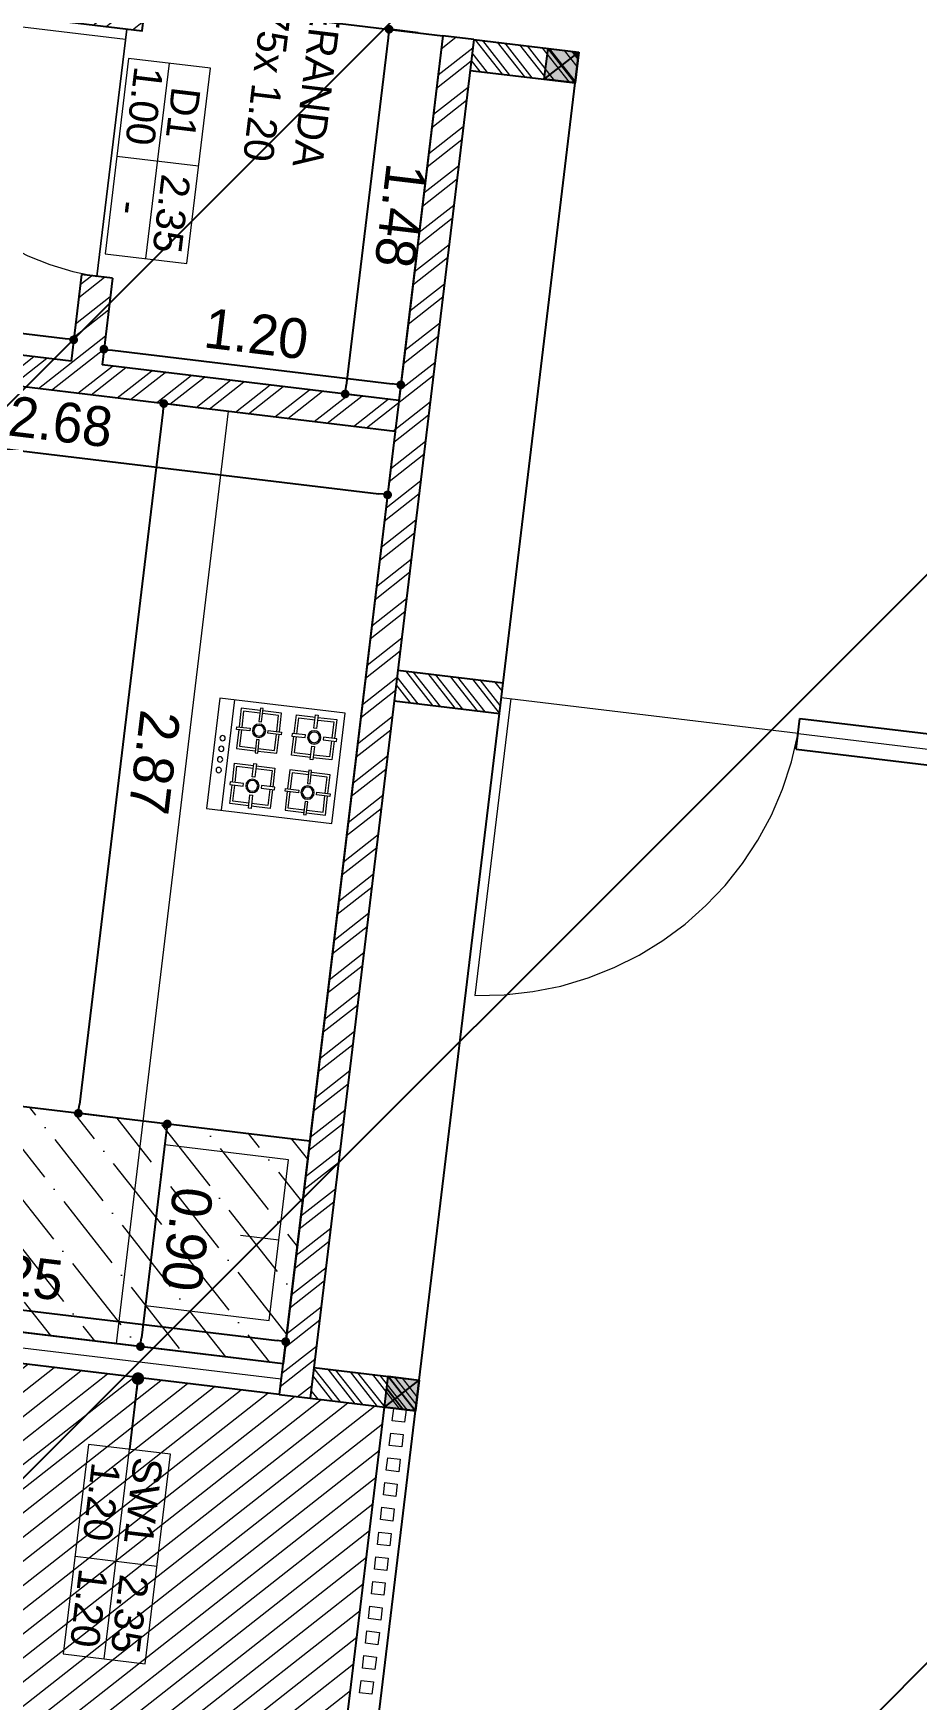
# Model space of a CAD drawing. Header units: metres. Extents: x 494 to 1845, y -666 to 1061.
# Drawn here: x 1551.0204 to 1551.1502, y 223.3829 to 223.6279 of the extents above; entities that cross this region are included whole.
import ezdxf
from ezdxf.enums import TextEntityAlignment as Align

# ---------------------------------------------------------------- set-up
doc = ezdxf.new("R2010")
doc.units = ezdxf.units.M
doc.header["$MEASUREMENT"] = 0
for name, pattern in [('1', [0]), ('141011 - Typical Flr Plans -1 - 1.5 & 1-2 BHK_ Kolshet Namrata1$0$HIDDEN', [0.375, 0.25, -0.125]), ('DASHED2', [0.375, 0.25, -0.125])]:
    doc.linetypes.add(name, pattern=pattern)
doc.layers.get('Defpoints').update_dxf_attribs({"color": 12})
for name, color, linetype in [('A-AREA', 1, 'Continuous'), ('COLUMN', 1, 'Continuous'), ('VDA-TEXT', 250, '1'), ('VDA-WALL BELOW', 8, 'Continuous')]:
    doc.layers.add(name, color=color, linetype=linetype)
for name, color, linetype, lineweight in [('A-Furniture', 8, 'Continuous', 13), ('A-Wall Hatch', 8, 'Continuous', 9), ('DIMENSION', 8, 'Continuous', 5), ('VDA-DOOR', 23, 'Continuous', 5), ('VDA-DW TAGS', 4, 'Continuous', 9), ('VDA-FURNITURE', 8, 'Continuous', 13), ('VDA-HATCH', 8, 'Continuous', 9), ('VDA-WALL', 250, 'Continuous', 25), ('VDA-WINDOW', 5, 'Continuous', 9)]:
    doc.layers.add(name, color=color, linetype=linetype, lineweight=lineweight)
doc.styles.add('arial', font='arial.ttf', dxfattribs={"height": 0.3})
doc.styles.add('RS', font='GOTHIC.TTF')
doc.dimstyles.new('SMALL-1', dxfattribs={"dimtxt": 0.16, "dimasz": 0.035, "dimexe": 0, "dimexo": 0.1, "dimgap": 0.05, "dimtad": 1, "dimzin": 0, "dimdsep": 46, "dimtxsty": 'RS', "dimblk": 'DOT', "dimcen": 2.5, "dimclrd": 256, "dimclre": 256, "dimclrt": 5, "dimadec": 0, "dimazin": 0, "dimtfac": 1, "dimtdec": 3, "dimtofl": 0, "dimtmove": 0, "dimatfit": 3, "dimfxl": 0, "dimtolj": 1, "dimtzin": 0, "dimarcsym": 0})
pattern_1 = [(45, (1152.758408798573, 282.9493043231583), (-0.1104854345604985, 0.1104854345604985), [])]

# ---------------------------------------------------------------- blocks, each defined once
blk = doc.blocks.new('6555kkm')
at = {"lineweight": 30}
h = blk.add_hatch(color=5, dxfattribs=at)
h.dxf.hatch_style = 1
h.paths.add_polyline_path([(1152.883408798573, 282.9493043231583), (1152.758408798573, 282.9493043231583), (1152.758408798573, 283.0743043231584), (1152.883408798573, 283.0743043231584)])
h = blk.add_hatch()
h.set_pattern_fill('ANSI31', color=5, scale=1.250000000001137)
h.set_pattern_definition(pattern_1)
h.paths.add_polyline_path([(1152.758408798573, 283.0743043231584), (1152.883408798573, 283.0743043231584), (1152.883408798573, 282.9493043231583), (1152.758408798573, 282.9493043231583)])
h = blk.add_hatch()
h.set_pattern_fill('ANSI31', color=5, scale=1.250000000001137)
h.set_pattern_definition(pattern_1)
h.paths.add_polyline_path([(1152.758408798573, 283.0743043231584), (1152.883408798573, 283.0743043231584), (1152.883408798573, 282.9493043231583), (1152.758408798573, 282.9493043231583)])
at = {"layer": 'COLUMN', "color": 5, "lineweight": 25}
for p, q in [((1152.758408798573, 282.9493043231583), (1152.883408798573, 283.0743043231584)), ((1152.883408798573, 282.9493043231583), (1152.758408798573, 283.0743043231584))]:
    blk.add_line(p, q, dxfattribs=at)
blk.add_lwpolyline([(1152.758408798573, 283.0743043231584), (1152.883408798573, 283.0743043231584), (1152.883408798573, 282.9493043231583), (1152.758408798573, 282.9493043231583)], close=True, dxfattribs=at)
blk = doc.blocks.new('zw$417C')
at = {"layer": 'COLUMN', "color": 8, "lineweight": 30}
for p in [(-1102.821029583512, -272.7117100724104, 3.655861004117964e-06), (-1097.451029582545, -272.7117100724366, -9.3148006903752e-06)]:
    blk.add_blockref('6555kkm', p, dxfattribs=at)
blk = doc.blocks.new('zw$80F')
at = {"layer": 'A-Furniture', "extrusion": (0.0001700572638900426, -4.782336523538391e-05, 0.9999999843967263)}
blk.add_line((0.06005996465682983, 0.4461597442859784, 4.547967870777294e-07), (0.06005996465682983, 2.328306436538696e-10), dxfattribs=at)
at = {"layer": 'A-Furniture', "extrusion": (0.0001700572638900425, -4.78233652353839e-05, 0.9999999843967262), "elevation": -1.066843014996266e-05}
for points in [[(0.5062197120860219, 3.37604433298111e-09), (1.862645149230957e-09, -6.984919309616089e-10), (-9.313225746154785e-10, 0.4461597438203171), (0.5062197092920542, 0.4461597478948534)], [(0.1769623979926109, 0.4247097575571388), (0.1662374036386609, 0.4247097574407235), (0.1662374045699835, 0.3710847881156951), (0.1769623979926109, 0.3710847882321104)], [(0.3893172759562731, 0.4247097591869533), (0.4000422693789005, 0.4247097593033686), (0.4000422703102231, 0.3710847899783403), (0.3893172759562731, 0.3710847899783403)], [(0.08150995336472988, 0.3292573114158586), (0.0815099524334073, 0.3399823053041473), (0.1351349223405123, 0.3399823056533933), (0.1351349223405123, 0.3292573118815199)], [(0.2616898501291871, 0.3399823067011312), (0.2616898501291871, 0.3292573128128424), (0.2080648802220821, 0.3292573124635965), (0.2080648802220821, 0.3399823062354699)], [(0.3045898247510195, 0.3399823070503771), (0.3045898256823421, 0.3292573131620884), (0.3582147946581244, 0.3292573136277497), (0.3582147946581244, 0.3399823075160384)], [(0.4847697224467993, 0.3292573146754876), (0.4847697224467993, 0.3399823085637763), (0.4311447525396943, 0.339982308098115), (0.4311447525396943, 0.3292573142098263)], [(0.1662374055013061, 0.2445298605598509), (0.1769623989239335, 0.2445298606762663), (0.1769623989239335, 0.2981548300012946), (0.1662374045699835, 0.2981548298848793)], [(0.4000422712415457, 0.2445298625389114), (0.3893172778189182, 0.2445298624224961), (0.3893172768875957, 0.2981548317475244), (0.4000422712415457, 0.2981548317475244)], [(0.1662374055013061, 0.2016298851231113), (0.1769623989239335, 0.2016298852395266), (0.1769623998552561, 0.1480049159144983), (0.1662374055013061, 0.1480049159144983)], [(0.4000422712415457, 0.2016298869857565), (0.3893172778189182, 0.2016298869857565), (0.3893172778189182, 0.1480049176607281), (0.4000422721728683, 0.1480049177771434)], [(0.08150995429605246, 0.1169024329865351), (0.08150995429605246, 0.1061774390982464), (0.1351349242031574, 0.1061774395639077), (0.1351349242031574, 0.1169024334521964)], [(0.1769624007865787, 0.02144998835865408), (0.1662374073639512, 0.02144998835865408), (0.1662374064326286, 0.07507495756726712), (0.1769624007865787, 0.07507495768368244)], [(0.2616898519918323, 0.1061774406116456), (0.2616898510605097, 0.116902434383519), (0.2080648820847273, 0.116902434034273), (0.2080648820847273, 0.1061774401459843)], [(0.3045898266136646, 0.1061774409608915), (0.3045898266136646, 0.116902434732765), (0.3582147965207696, 0.1169024351984262), (0.3582147965207696, 0.1061774413101375)], [(0.3893172787502408, 0.02144999010488391), (0.4000422731041908, 0.02144999022129923), (0.4000422721728683, 0.07507495954632759), (0.3893172787502408, 0.07507495942991227)], [(0.4847697233781219, 0.1169024362461641), (0.4847697243094444, 0.1061774423578754), (0.4311447544023395, 0.1061774418922141), (0.4311447544023395, 0.1169024357805029)]]:
    blk.add_lwpolyline(points, close=True, dxfattribs=at)
for points in [[(0.1662374036386609, 0.4161297623068094), (0.09008994698524475, 0.4161297617247328), (0.09008994791656733, 0.3399823053041473)], [(0.1662374036386609, 0.405404768534936), (0.1008149413391948, 0.4054047679528594), (0.1008149422705173, 0.3399823054205626)], [(0.2531098546460271, 0.3399823067011312), (0.2531098537147045, 0.4161297630053014), (0.1769623979926109, 0.4161297624232247)], [(0.2423848612233996, 0.3399823065847158), (0.2423848602920771, 0.4054047691170126), (0.1769623979926109, 0.405404768534936)], [(0.3131698202341795, 0.3399823071667925), (0.3131698193028569, 0.416129763587378), (0.3893172759562731, 0.4161297641694546)], [(0.3238948136568069, 0.3399823071667925), (0.3238948136568069, 0.4054047698155046), (0.3893172759562731, 0.4054047702811658)], [(0.4000422703102231, 0.4161297642858699), (0.4761897260323167, 0.4161297648679465), (0.4761897269636393, 0.339982308447361)], [(0.4000422703102231, 0.4054047703975812), (0.4654647326096892, 0.4054047708632424), (0.4654647326096892, 0.3399823083309457)], [(0.09008994791656733, 0.3292573115322739), (0.0900899488478899, 0.2531098551116884), (0.1662374055013061, 0.253109855693765)], [(0.1008149422705173, 0.3292573115322739), (0.1008149422705173, 0.2638348489999771), (0.1662374045699835, 0.2638348495820537)], [(0.1769623989239335, 0.2531098558101803), (0.2531098555773497, 0.2531098563922569), (0.2531098546460271, 0.3292573128128424)], [(0.1769623989239335, 0.2638348495820537), (0.2423848612233996, 0.2638348501641303), (0.2423848612233996, 0.3292573126964271)], [(0.3893172768875957, 0.2531098574399948), (0.3131698211655021, 0.2531098568579182), (0.3131698202341795, 0.3292573132785037)], [(0.3893172768875957, 0.2638348513282835), (0.3238948145881295, 0.2638348508626223), (0.3238948145881295, 0.329257313394919)], [(0.4761897269636393, 0.3292573145590723), (0.4761897278949618, 0.2531098581384867), (0.4000422712415457, 0.2531098575564101)], [(0.4654647335410118, 0.3292573144426569), (0.4654647335410118, 0.2638348519103602), (0.4000422712415457, 0.2638348514446989)], [(0.09008994977921247, 0.1169024331029505), (0.0900899488478899, 0.1930498894071206), (0.1662374055013061, 0.1930498901056126)], [(0.1008149432018399, 0.1169024331029505), (0.1008149432018399, 0.1823248956352472), (0.1662374055013061, 0.1823248962173238)], [(0.1769623998552561, 0.1930498901056126), (0.2531098555773497, 0.1930498908041045), (0.2531098565086722, 0.116902434383519)], [(0.1769623998552561, 0.1823248963337392), (0.2423848621547222, 0.1823248967994004), (0.2423848621547222, 0.1169024342671037)], [(0.3893172778189182, 0.1930498918518424), (0.3131698211655021, 0.1930498912697658), (0.3131698220968246, 0.1169024348491803)], [(0.3893172778189182, 0.1823248979635537), (0.3238948155194521, 0.1823248974978924), (0.3238948155194521, 0.1169024349655956)], [(0.4761897288262844, 0.1169024361297488), (0.4761897278949618, 0.1930498925503343), (0.4000422712415457, 0.1930498919682577)], [(0.4654647344723344, 0.1169024361297488), (0.4654647344723344, 0.1823248986620456), (0.4000422721728683, 0.182324898079969)], [(0.1662374064326286, 0.03002998337615281), (0.09008995071053505, 0.0300299827940762), (0.09008994977921247, 0.1061774392146617)], [(0.1662374064326286, 0.04075497726444155), (0.1008149441331625, 0.04075497679878026), (0.1008149441331625, 0.106177439331077)], [(0.2531098565086722, 0.1061774404952303), (0.2531098574399948, 0.03002998407464474), (0.1769624007865787, 0.03002998349256814)], [(0.2423848630860448, 0.1061774403788149), (0.2423848630860448, 0.04075497784651816), (0.1769624007865787, 0.04075497738085687)], [(0.3131698220968246, 0.1061774409608915), (0.3131698230281472, 0.03002998454030603), (0.3893172787502408, 0.03002998523879796)], [(0.3238948155194521, 0.1061774410773069), (0.3238948164507747, 0.04075497854501009), (0.3893172787502408, 0.04075497901067138)], [(0.4000422731041908, 0.03002998523879796), (0.476189729757607, 0.03002998593728989), (0.4761897288262844, 0.1061774423578754)], [(0.4000422731041908, 0.0407549791270867), (0.465464735403657, 0.04075497970916331), (0.4654647344723344, 0.1061774422414601)]]:
    blk.add_lwpolyline(points, dxfattribs=at)
at = {"layer": 'A-Furniture', "extrusion": (0.0001700572638900425, -4.78233652353839e-05, 0.9999999843967262)}
for centre, radius in [((0.1715999056494323, 0.3346198096294238, -1.066843017786334e-05), 0.0268124846496025), ((0.1715999056494323, 0.3346198096294238, -1.066843017786334e-05), 0.0214499877197444), ((0.3946797728108046, 0.3346198113756665, -1.066843070753518e-05), 0.0268124846496025), ((0.3946797728108046, 0.3346198113756665, -1.066843070753518e-05), 0.0214499877197444), ((0.03002998689591295, 0.2874298348837457, -1.066842961552334e-05), 0.0107249938598722), ((0.03002998724480616, 0.2445298600964426, -1.066843031405722e-05), 0.0107249938598722), ((0.03002998759369927, 0.201629884028573, -1.066843038291535e-05), 0.0107249938598722), ((0.03002998794259228, 0.1587299092412676, -1.066842994458029e-05), 0.0107249938598722), ((0.1715999074636763, 0.111539937405965, -1.066842962649786e-05), 0.0268124846496025), ((0.3946797746250487, 0.1115399385701247, -1.066843035570653e-05), 0.0268124846496025), ((0.1715999074636763, 0.111539937405965, -1.066842962649786e-05), 0.0214499877197444), ((0.3946797746250487, 0.1115399385701247, -1.066843035570653e-05), 0.0214499877197444)]:
    blk.add_circle(centre, radius, dxfattribs=at)
blk = doc.blocks.new('zw$9BC4')
at = {"layer": 'VDA-FURNITURE'}
blk.add_line((0.3249999999992728, 0), (0.3249999999992728, 0.1543660874788961), dxfattribs=at)
blk.add_lwpolyline([(0, 0), (0.6499999999985455, 0), (0.6499999999985455, 0.5000000000007274), (0, 0.5000000000007274)], close=True, dxfattribs=at)
blk = doc.blocks.new('zw$F1DC')
at = {"layer": 'VDA-DOOR'}
for p, q in [((2.601322194095701e-05, 0), (2.601322339979006e-05, 0.9000000000000001)), ((2.601322192941069e-05, 0.0379718426371404), (0.9000260132219293, 0.0379718426371404)), ((2.601322194095701e-05, 0), (0.9000260132219409, 2.777222896099829e-13)), ((0.9000260132219293, 0.03797184263741812), (0.9000260132219293, 2.777222896099829e-13))]:
    blk.add_line(p, q, dxfattribs=at).dxf.unprotected_set("ltscale", 0)
at = {"layer": 'VDA-DOOR', "linetype": 'DASHED2', "ltscale": 0.3}
blk.add_arc((-0.02829771850029106, -0.03040769462445214), 0.9308387142759031, 4.212750427302682, 88.25632433435375, dxfattribs=at)
blk = doc.blocks.new('zw$AB1F')
at = {"layer": 'VDA-DOOR', "xscale": 1.111111111003124, "yscale": 1.111111111003124, "zscale": 1.111111111003124, "rotation": 90.00000000080222}
blk.add_blockref('zw$F1DC', (0.9999999967510598, -1.13686837721616e-13), dxfattribs=at)
blk = doc.blocks.new('_Dot')
at = {"color": 0, "linetype": 'ByBlock', "lineweight": -2}
blk.add_line((-0.5, 0), (-1, 0), dxfattribs=at)
at = {"color": 0, "linetype": 'ByBlock', "const_width": 0.5}
blk.add_lwpolyline([(-0.25, 0, 1), (0.25, 0, 1)], format="xyb", close=True, dxfattribs=at)
blk = doc.blocks.new('*D1116')
at = {"layer": 'Defpoints', "color": 0, "transparency": 16777216}
for p in [(-5.433006156983083, 5.250000000000057), (-5.369999999999891, 5.250000000000057), (-5.369999999999891, 4.050000000000068)]:
    blk.add_point(p, dxfattribs=at)
at = {"layer": 'DIMENSION', "lineweight": -2, "transparency": 16777216}
for p, q in [((-5.433006156983083, 5.250000000000057), (-5.433006156983083, 5.250000000000057)), ((-5.433006156983083, 4.085000000000068), (-5.433006156983083, 5.215000000000057)), ((-5.433006156983083, 4.050000000000068), (-5.433006156983083, 4.050000000000068))]:
    blk.add_line(p, q, dxfattribs=at)
at = {"layer": 'DIMENSION', "lineweight": -2, "transparency": 16777216, "xscale": 0.035, "yscale": 0.035, "zscale": 0.035}
for p, rotation in [((-5.433006156983083, 5.250000000000057), 90), ((-5.433006156983083, 4.050000000000068), 270)]:
    blk.add_blockref('_Dot', p, dxfattribs=dict(at, rotation=rotation))
at = {"layer": 'DIMENSION', "color": 5, "transparency": 16777216, "insert": (-5.567030630130602, 4.650000000000063), "char_height": 0.16, "attachment_point": 5, "rotation": 90, "style": 'RS'}
blk.add_mtext('\\A1;1.20', dxfattribs=at)
blk = doc.blocks.new('*D1117')
at = {"layer": 'Defpoints', "color": 0, "transparency": 16777216}
for p in [(-6.8449999999998, 5.250000000000057), (-5.369999999999891, 5.250000000000057), (-5.369999999999891, 5.032654607238555)]:
    blk.add_point(p, dxfattribs=at)
at = {"layer": 'DIMENSION', "lineweight": -2, "transparency": 16777216}
for p, q in [((-6.8449999999998, 5.150000000000057), (-6.8449999999998, 5.032654607238555)), ((-5.369999999999891, 5.150000000000057), (-5.369999999999891, 5.032654607238555)), ((-6.8099999999998, 5.032654607238555), (-5.404999999999891, 5.032654607238555))]:
    blk.add_line(p, q, dxfattribs=at)
at = {"layer": 'DIMENSION', "lineweight": -2, "transparency": 16777216, "xscale": 0.035, "yscale": 0.035, "zscale": 0.035, "rotation": 180}
blk.add_blockref('_Dot', (-6.8449999999998, 5.032654607238555), dxfattribs=at)
at = {"layer": 'DIMENSION', "lineweight": -2, "transparency": 16777216, "xscale": 0.035, "yscale": 0.035, "zscale": 0.035}
blk.add_blockref('_Dot', (-5.369999999999891, 5.032654607238555), dxfattribs=at)
at = {"layer": 'DIMENSION', "color": 5, "transparency": 16777216, "insert": (-6.107499999999845, 5.166679080386074), "char_height": 0.16, "attachment_point": 5, "style": 'RS'}
blk.add_mtext('\\A1;1.48', dxfattribs=at)
blk = doc.blocks.new('*D1118')
at = {"layer": 'Defpoints', "color": 0, "transparency": 16777216}
for p in [(-5.369999999999891, 3.925000000000068), (-5.456038015565127, 2.575000000000045), (-5.369999999999891, 2.575000000000045)]:
    blk.add_point(p, dxfattribs=at)
at = {"layer": 'DIMENSION', "lineweight": -2, "transparency": 16777216}
for p, q in [((-5.456038015565127, 3.925000000000068), (-5.456038015565127, 3.925000000000068)), ((-5.456038015565127, 3.890000000000068), (-5.456038015565127, 2.610000000000046)), ((-5.456038015565127, 2.575000000000045), (-5.456038015565127, 2.575000000000045))]:
    blk.add_line(p, q, dxfattribs=at)
at = {"layer": 'DIMENSION', "lineweight": -2, "transparency": 16777216, "xscale": 0.035, "yscale": 0.035, "zscale": 0.035}
for p, rotation in [((-5.456038015565127, 3.925000000000068), 90), ((-5.456038015565127, 2.575000000000045), 270)]:
    blk.add_blockref('_Dot', p, dxfattribs=dict(at, rotation=rotation))
at = {"layer": 'DIMENSION', "color": 5, "transparency": 16777216, "insert": (-5.590062488712646, 3.250000000000057), "char_height": 0.16, "attachment_point": 5, "rotation": 90, "style": 'RS'}
blk.add_mtext('\\A1;1.35', dxfattribs=at)
blk = doc.blocks.new('*D1121')
at = {"layer": 'Defpoints', "color": 0, "transparency": 16777216}
for p in [(-5.244999999999891, 5.250000000000057), (-4.988439704478878, 5.250000000000057), (-5.244999999999891, 2.575000000000045)]:
    blk.add_point(p, dxfattribs=at)
at = {"layer": 'DIMENSION', "lineweight": -2, "transparency": 16777216}
for p, q in [((-5.144999999999891, 5.250000000000057), (-4.988439704478878, 5.250000000000057)), ((-4.988439704478878, 2.610000000000046), (-4.988439704478878, 5.215000000000057)), ((-5.144999999999891, 2.575000000000045), (-4.988439704478878, 2.575000000000045))]:
    blk.add_line(p, q, dxfattribs=at)
at = {"layer": 'DIMENSION', "lineweight": -2, "transparency": 16777216, "xscale": 0.035, "yscale": 0.035, "zscale": 0.035}
for p, rotation in [((-4.988439704478878, 5.250000000000057), 90), ((-4.988439704478878, 2.575000000000045), 270)]:
    blk.add_blockref('_Dot', p, dxfattribs=dict(at, rotation=rotation))
at = {"layer": 'DIMENSION', "color": 5, "transparency": 16777216, "insert": (-5.122464177626397, 3.912500000000051), "char_height": 0.16, "attachment_point": 5, "rotation": 90, "style": 'RS'}
blk.add_mtext('\\A1;2.68', dxfattribs=at)
blk = doc.blocks.new('*D1122')
at = {"layer": 'Defpoints', "color": 0, "transparency": 16777216}
for p in [(-5.244999999672473, 4.574999988457023), (-2.375, 4.574999988457023), (-2.375, 4.314406018153022)]:
    blk.add_point(p, dxfattribs=at)
at = {"layer": 'DIMENSION', "lineweight": -2, "transparency": 16777216}
for p, q in [((-5.244999999672473, 4.474999988457023), (-5.244999999672473, 4.314406018153022)), ((-2.375, 4.474999988457023), (-2.375, 4.314406018153022)), ((-5.209999999672473, 4.314406018153022), (-2.41, 4.314406018153022))]:
    blk.add_line(p, q, dxfattribs=at)
at = {"layer": 'DIMENSION', "lineweight": -2, "transparency": 16777216, "xscale": 0.035, "yscale": 0.035, "zscale": 0.035, "rotation": 180}
blk.add_blockref('_Dot', (-5.244999999672473, 4.314406018153022), dxfattribs=at)
at = {"layer": 'DIMENSION', "lineweight": -2, "transparency": 16777216, "xscale": 0.035, "yscale": 0.035, "zscale": 0.035}
blk.add_blockref('_Dot', (-2.375, 4.314406018153022), dxfattribs=at)
at = {"layer": 'DIMENSION', "color": 5, "transparency": 16777216, "insert": (-3.809999999836236, 4.448430491300541), "char_height": 0.16, "attachment_point": 5, "style": 'RS'}
blk.add_mtext('\\A1;2.87', dxfattribs=at)
blk = doc.blocks.new('*D1123')
at = {"layer": 'Defpoints', "color": 0, "transparency": 16777216}
for p in [(-1.474999999999909, 4.673707728747956), (-2.375, 4.574999988457023), (-1.474999999999909, 4.574999988457023)]:
    blk.add_point(p, dxfattribs=at)
at = {"layer": 'DIMENSION', "lineweight": -2, "transparency": 16777216}
for p, q in [((-2.375, 4.673707728747956), (-2.375, 4.673707728747956)), ((-2.34, 4.673707728747956), (-1.509999999999909, 4.673707728747956)), ((-1.474999999999909, 4.673707728747956), (-1.474999999999909, 4.673707728747956))]:
    blk.add_line(p, q, dxfattribs=at)
at = {"layer": 'DIMENSION', "lineweight": -2, "transparency": 16777216, "xscale": 0.035, "yscale": 0.035, "zscale": 0.035, "rotation": 180}
blk.add_blockref('_Dot', (-2.375, 4.673707728747956), dxfattribs=at)
at = {"layer": 'DIMENSION', "lineweight": -2, "transparency": 16777216, "xscale": 0.035, "yscale": 0.035, "zscale": 0.035}
blk.add_blockref('_Dot', (-1.474999999999909, 4.673707728747956), dxfattribs=at)
at = {"layer": 'DIMENSION', "color": 5, "transparency": 16777216, "insert": (-1.924999998831481, 4.807732201895475), "char_height": 0.16, "attachment_point": 5, "style": 'RS'}
blk.add_mtext('\\A1;0.90', dxfattribs=at)
blk = doc.blocks.new('*D1125')
at = {"layer": 'Defpoints', "color": 0, "transparency": 16777216}
for p in [(-1.564220983723771, 5.250000000000057), (-1.474999999999909, 5.250000000000057), (-1.474999999999909, 3)]:
    blk.add_point(p, dxfattribs=at)
at = {"layer": 'DIMENSION', "lineweight": -2, "transparency": 16777216}
for p, q in [((-1.564220983723771, 5.250000000000057), (-1.564220983723771, 5.250000000000057)), ((-1.564220983723772, 3.035), (-1.564220983723772, 5.215000000000057)), ((-1.564220983723772, 3), (-1.564220983723772, 3))]:
    blk.add_line(p, q, dxfattribs=at)
at = {"layer": 'DIMENSION', "lineweight": -2, "transparency": 16777216, "xscale": 0.035, "yscale": 0.035, "zscale": 0.035}
for p, rotation in [((-1.564220983723771, 5.250000000000057), 90), ((-1.564220983723772, 3), 270)]:
    blk.add_blockref('_Dot', p, dxfattribs=dict(at, rotation=rotation))
at = {"layer": 'DIMENSION', "color": 5, "transparency": 16777216, "insert": (-1.69824545687129, 4.125000000000028), "char_height": 0.16, "attachment_point": 5, "rotation": 90, "style": 'RS'}
blk.add_mtext('\\A1;2.25', dxfattribs=at)
blk = doc.blocks.new('SW1 F')
at = {"layer": 'VDA-DW TAGS'}
for p, q in [((1527.369745910431, 323.1431719988803), (1527.369745910431, 323.4740465886106)), ((1527.764486114183, 323.3086092937455), (1526.917202292456, 323.3086092937455))]:
    blk.add_line(p, q, dxfattribs=at)
blk.add_lwpolyline([(1527.764486114183, 323.4740465886106), (1526.917202292456, 323.4740465886106), (1526.917202292456, 323.1431719988803), (1527.764486114183, 323.1431719988803)], close=True, dxfattribs=at)
at = {"layer": 'VDA-DW TAGS', "char_height": 0.1159809851405905, "attachment_point": 8, "style": 'arial'}
for s, insert, width in [('SW1', (1527.117416534167, 323.3292707131376), 0.2822932409837917), ('2.35', (1527.573862303217, 323.3292707131376), 0.2822932409837917), ('1.20', (1527.140537899848, 323.1638334182725), 0.275840167237977), ('1.20', (1527.569960152135, 323.1638334182725), 0.3661736348513708)]:
    blk.add_mtext(s, dxfattribs=dict(at, insert=insert, width=width))
blk = doc.blocks.new('D1 F')
at = {"layer": 'VDA-DW TAGS'}
for p, q in [((1532.299482118867, 322.9946180821721), (1532.299482118867, 323.3254926719023)), ((1532.694222322619, 323.1600553770372), (1531.904482118867, 323.1600553770372))]:
    blk.add_line(p, q, dxfattribs=at)
blk.add_lwpolyline([(1532.694222322619, 323.3254926719023), (1531.904482118867, 323.3254926719023), (1531.904482118867, 322.9946180821721), (1532.694222322619, 322.9946180821721)], close=True, dxfattribs=at)
at = {"layer": 'VDA-DW TAGS', "char_height": 0.1159809851405905, "attachment_point": 8, "style": 'arial'}
for s, insert, width in [('D1', (1532.096775627292, 323.1807167964294), 0.2822932409837917), ('2.35', (1532.503598511653, 323.1807167964294), 0.2822932409837917), ('1.00', (1532.087259317061, 323.0209378110397), 0.275840167237977), ('-', (1532.499696360571, 323.0152795015642), 0.3661736348513708)]:
    blk.add_mtext(s, dxfattribs=dict(at, insert=insert, width=width))
blk = doc.blocks.new('SDFDSFD')
at = {"layer": 'A-Wall Hatch', "ltscale": 0.1}
h = blk.add_hatch(dxfattribs=at)
h.set_pattern_fill('ANSI32', color=256, scale=0.3, angle=270)
h.set_pattern_definition([(315, (-5.76940198055172, -2.326928868841492), (0.07954951288348662, 0.07954951288348659), []), (315, (-5.76940198055172, -2.379961877341486), (0.07954951288348662, 0.07954951288348659), [])])
h.paths.add_polyline_path([(-3.575000000000045, 2.575000000000045), (-5.244999999999891, 2.575000000000045), (-5.244999999999891, 5.250000000000057), (-1.349999999999909, 5.250000000000057), (-1.349999999999909, 5.375000000000057), (-6.8449999999998, 5.375000000000057), (-6.8449999999998, 5.250000000000057), (-5.369999999999891, 5.250000000000057), (-5.369999999999891, 4.050000000000068), (-5.7199999999998, 4.050000000000068), (-5.7199999999998, 3.925000000000068), (-5.369999999999891, 3.925000000000068), (-5.369999999999891, 2.575000000000045), (-5.7199999999998, 2.575000000000045), (-5.7199999999998, 2.450000000000045), (-3.575000000000045, 2.450000000000045)])
h.paths.add_polyline_path([(-7.7199999999998, -2.949999999999989), (-7.7199999999998, -0.8999999999999773), (-6.8449999999998, -0.8999999999999773), (-6.8449999999998, 4.050000000000068), (-6.7199999999998, 4.050000000000068), (-6.7199999999998, -0.8999999999999773), (-6.449999999999863, -0.8999999999999773), (-6.449999999999863, -1.024999999999977), (-7.5949999999998, -1.024999999999977), (-7.5949999999998, -2.949999999999989)])
h.paths.add_polyline_path([(-2.375, -0.8999999999999773), (-4.649999999999864, -0.8999999999999773), (-4.649999999999864, -4.5), (-4.524999999999864, -4.5), (-4.524999999999864, -1.024999999999977), (-2.375, -1.024999999999977)])
h.paths.add_polyline_path([(-0.974999999999909, 2.999860553396445), (-0.9809027286516994, 2.999860553396445), (-1.349999999999909, 3), (-1.349999999999909, 4.050000000000068), (-1.474999999999909, 4.050000000000068), (-1.474999999999909, 3), (-2.375, 3), (-2.375, 2.450000000000045), (-2.25, 2.450000000000045), (-2.25, 2.875), (-1.474999999999909, 2.875), (-1.474999999999909, 0), (-1.349999999999909, 0), (-1.349999999999909, 0.8000000000000114), (-0.625, 0.8000000000000114), (-0.625, 0.9250000000000114), (-1.349999999999909, 0.9250000000000114), (-1.349999999999909, 2.875), (-0.974999999999909, 2.875)])
h.paths.add_polyline_path([(2.674999999999955, 3), (1.024999999999864, 3), (1.024999999999864, 4.350000000000023), (1.974999999999909, 4.350000000000023), (1.974999999999909, 4.474860553396468), (0.8999999999998636, 4.475000000000023), (0.8999999999998636, 3), (-0.375, 3), (-0.375, 2.875), (2.674999999999955, 2.875)])
h.paths.add_polyline_path([(-0.625, -1.925000000000011), (-1.349999999999909, -1.925000000000011), (-1.349999999999909, -1.024999999999977), (-0.900000000000091, -1.024999999999977), (-0.900000000000091, -0.8999999999999773), (-1.474999999999909, -0.8999999999999773), (-1.474999999999909, -4.5), (-0.974999999999909, -4.5), (-0.974999999999909, -4.375139446603555), (-0.9809027286516994, -4.375139446603555), (-1.349999999999909, -4.375), (-1.349999999999909, -2.050000003470643), (-0.625, -2.050000000000011)])
h.paths.add_polyline_path([(3.549999999999955, 4.475000000000023), (2.574999999999818, 4.475000000000023), (2.574999999999818, 4.350000000000023), (3.424999999999955, 4.350000000000023), (3.424999999999955, 3), (3.549999999999955, 3)])
h.paths.add_polyline_path([(0.125, -1.925000000000011), (0, -1.925000000000011), (0, -4.375), (-0.375, -4.375), (-0.375, -4.5), (0.125, -4.5)])
h.paths.add_polyline_path([(0.125, 2.875), (0, 2.875), (0, 0), (0.125, 0)])
h.paths.add_polyline_path([(4.875, 3), (3.549999999999955, 3), (3.549999999999955, 2.875), (4.875, 2.875)])
h.paths.add_polyline_path([(3.549999999999955, 3), (3.424999999999955, 3), (3.424999999999955, 2.875), (3.549999999999955, 2.875)])
h.paths.add_polyline_path([(3.549999999999955, 0.112500000000017), (3.424999999999955, 0.1125000000000171), (3.424999999999955, -0.8999999999999773), (0, -0.8999999999999773), (0, -1.024999999999977), (3.424999999999955, -1.024999999999977), (3.424999999999955, -4.5), (3.549999999999955, -4.5), (3.549999999999955, -1.024999999999977), (4.875, -1.024999999999977), (4.875, -0.8999999999999773), (3.549999999999955, -0.8999999999999773)])
h.paths.add_polyline_path([(3.424999999999955, 1.912500000000017), (3.549999999999955, 1.912500000000017), (3.549999999999955, 2.875), (3.424999999999955, 2.875)])
at = {"layer": 'VDA-HATCH'}
h = blk.add_hatch(dxfattribs=at)
h.set_pattern_fill('ANSI36', color=43)
h.set_pattern_definition([(45, (-42510.88798718774, 14915.09808658299), (0.06629126073623882, 0.2430679560328759), [0.3125, -0.0625, 0, -0.0625])])
h.paths.add_polyline_path([(-7.5949999999998, -2.824999999999989), (-4.649999999999864, -2.824999999999989), (-4.649999999999864, -1.024999999999977), (-7.5949999999998, -1.024999999999977)])
h.paths.add_polyline_path([(-2.375, 3), (-1.474999999999909, 3), (-1.474999999999909, 5.250000000000057), (-2.375, 5.250000000000057)])
h.paths.add_polyline_path([(3.555946973636992, -0.8999986044702268), (4.75, -0.8999986044702268), (4.75, 2.875), (3.555946973636992, 2.875)])
at = {"layer": 'A-AREA'}
for points in [[(-1.474999999999909, 5.250000000000057), (-1.474999999999909, 2.875), (1.024999999999864, 2.875), (1.024999999999864, 4.350000000000023), (3.425000000028149, 4.34999589387229), (3.424999999999955, 2.875), (4.75, 2.875), (4.75, -0.8999999999999773), (3.425065773919869, -0.8999986045160426), (3.424999999999955, -4.375), (-4.524999414097238, -4.37504520146598), (-4.524999999999864, -2.824999999999989), (-7.5949999999998, -2.824999999999989), (-7.5949999999998, -1.024999999999977), (-6.7199999999998, -1.024999999999977)], [(-6.719999996423402, -0.8999999999999735), (-6.719999854798061, 4.050000000000068), (-6.8449999999998, 4.050000000000068), (-6.8449999999998, 5.249999980287555), (-5.720000043197842, 5.249999980287555), (-5.244999999999891, 5.250000000000057), (-1.474999999999909, 5.250000000000057)]]:
    blk.add_lwpolyline(points, dxfattribs=at)
at = {"layer": 'VDA-DOOR'}
blk.add_line((-5.7199999999998, 3.987500000000068), (-6.7199999999998, 3.987500000000068), dxfattribs=at)
at = {"layer": 'VDA-FURNITURE', "extrusion": (5.288793786087774e-06, -0.0001649503115213743, 0.9999999863817116)}
blk.add_line((-5.244999999672473, 4.574999988457023), (-1.474999997820305, 4.57500023235076), dxfattribs=at)
at = {"layer": 'VDA-WALL'}
for p, q in [((-6.8449999999998, 5.375000000000057), (-6.8449999999998, 5.250000000000057)), ((-6.8449999999998, 5.375000000000057), (-1.349999999999909, 5.375000000000057)), ((-1.349999999999909, 5.250000000000057), (-1.349999999999909, 5.375000000000057)), ((-6.8449999999998, 5.250000000000057), (-5.369999999999891, 5.250000000000057)), ((-5.369999999999891, 5.250000000000057), (-5.369999999999891, 4.050000000000068)), ((-5.244999999999891, 5.250000000000057), (-1.349999999999909, 5.250000000000057)), ((-5.244999999999891, 5.250000000000057), (-5.244999999999891, 2.575000000000045)), ((-2.375, 5.250000000000057), (-2.375, 2.450000000000045)), ((-5.7199999999998, 4.050000000000068), (-5.369999999999891, 4.050000000000068)), ((-5.7199999999998, 4.050000000000068), (-5.7199999999998, 3.925000000000068)), ((-5.7199999999998, 3.925000000000068), (-5.369999999999891, 3.925000000000068)), ((-5.369999999999891, 3.925000000000068), (-5.369999999999891, 2.575000000000045))]:
    blk.add_line(p, q, dxfattribs=at)
at = {"layer": 'VDA-WALL BELOW'}
for p, q in [((-1.474999999999909, 5.250000000000057), (-1.474999999999909, 4.050000000000068)), ((-1.349999999999909, 5.250000000000057), (-1.349999999999909, 4.050000000000068))]:
    blk.add_line(p, q, dxfattribs=at)
at = {"layer": 'VDA-WINDOW'}
blk.add_line((-1.412499999999909, 5.250000000000057), (-1.412499999999909, 4.050000000000068), dxfattribs=at)
at = {"color": 1, "extrusion": (4.368272014304201e-06, 5.8104550666431e-06, 0.9999999999735786), "rotation": 179.9999997265774}
blk.add_blockref('zw$9BC4', (-1.640476051292845, 5.173707727336709, 2.289555065283249e-05), dxfattribs=at)
at = {"layer": 'VDA-DOOR', "extrusion": (0.000304609534593461, 0.0001294728292490783, 0.9999999452249075), "rotation": 179.9999977404057}
blk.add_blockref('zw$AB1F', (-5.719999780978499, 3.987473520805046, -0.0012260970985791), dxfattribs=at)
at = {"layer": 'VDA-FURNITURE', "extrusion": (4.3682720143042e-06, 5.810455066643099e-06, 0.9999999999735784), "xscale": -1, "rotation": 269.9999997515905}
blk.add_blockref('zw$80F', (-4.09804048806337, 4.67932995764478, 9.287680883081271e-06), dxfattribs=at)
at = {"layer": 'VDA-HATCH'}
for name, p in [('SW1 F', (-1527.977310624162, -318.6294003291918)), ('D1 F', (-1538.508584292636, -318.985920863777))]:
    blk.add_blockref(name, p, dxfattribs=at)
at = {"layer": 'VDA-TEXT', "extrusion": (4.368272014304201e-06, 5.8104550666431e-06, 0.9999999999735785), "insert": (-6.25559442654253, 4.833204635362733), "char_height": 0.12, "width": 1.314504061156185e-11, "attachment_point": 3, "text_direction": (0.9999999999904592, -3.395290856795458e-13, -4.368272014375968e-06), "style": 'arial'}
blk.add_mtext('\\pi0.43554;{\\fCentury Gothic|b0|i0|c0|p34;VERANDA}\\P\\pi0.39524;{\\fCentury Gothic|b0|i0|c0|p34;1.475x 1.20}', dxfattribs=at)
at = {"layer": 'DIMENSION'}
for base, p1, p2, picture, middle in [((-5.369999999999891, 5.032654607238555), (-6.8449999999998, 5.250000000000057), (-5.369999999999891, 5.250000000000057), '*D1117', (-6.107499999999845, 5.166679080386074)), ((-2.375, 4.314406018153022), (-5.244999999672473, 4.574999988457023), (-2.375, 4.574999988457023), '*D1122', (-3.809999999836236, 4.448430491300541))]:
    dim = blk.add_linear_dim(base=base, p1=p1, p2=p2, dimstyle='SMALL-1', dxfattribs=at)
    dim.commit()
    dim.dimension.update_dxf_attribs({"geometry": picture, "text_midpoint": middle})
for base, p1, p2, picture, middle in [((-5.433006156983083, 5.250000000000057), (-5.369999999999891, 4.050000000000068), (-5.369999999999891, 5.250000000000057), '*D1116', (-5.567030630130602, 4.650000000000063)), ((-4.988439704478878, 5.250000000000057), (-5.244999999999891, 2.575000000000045), (-5.244999999999891, 5.250000000000057), '*D1121', (-5.122464177626397, 3.912500000000051)), ((-1.564220983723771, 5.250000000000057), (-1.474999999999909, 3), (-1.474999999999909, 5.250000000000057), '*D1125', (-1.69824545687129, 4.125000000000028)), ((-5.456038015565127, 2.575000000000045), (-5.369999999999891, 3.925000000000068), (-5.369999999999891, 2.575000000000045), '*D1118', (-5.590062488712646, 3.250000000000057))]:
    dim = blk.add_linear_dim(base=base, p1=p1, p2=p2, angle=90, dimstyle='SMALL-1', dxfattribs=at)
    dim.commit()
    dim.dimension.update_dxf_attribs({"geometry": picture, "text_midpoint": middle})
dim = blk.add_linear_dim(base=(-1.474999999999909, 4.673707728747956), p1=(-2.375, 4.574999988457023), p2=(-1.474999999999909, 4.574999988457023), dimstyle='SMALL-1', dxfattribs=at)
dim.commit()
dim.dimension.update_dxf_attribs({"geometry": '*D1123', "text_midpoint": (-1.924999998831481, 4.673707728747956), "dimtype": 160})
blk.add_leader([(-1.346118022560859, 4.679208964553709), (-1.060108331706033, 4.679208964553709)], dimstyle='SMALL-1', override={"dimasz": 0.05, "dimclrd": 4, "dimldrblk": 'Dot'}, dxfattribs=at)
blk = doc.blocks.new('zw$2126')
at = {"layer": 'A-Wall Hatch'}
h = blk.add_hatch(dxfattribs=at)
h.set_pattern_fill('ANSI31', color=62, scale=0.6100000000000001, angle=270)
h.set_pattern_definition([(315, (-1375.319545427579, -268.338946378217), (0.05391689206547427, 0.05391689206547425), [])])
h.paths.add_polyline_path([(68.17269928329347, 11.14142199538452), (65.17268533263336, 11.14142199533404), (65.17266488275345, 10.66641059968146), (65.1726537418208, 10.66641059973193), (65.17267419176028, 10.54136871325329), (65.17267419176028, 9.398204747340174), (65.17267419176028, 8.141394948677942), (67.19766921998348, 8.141411349039288), (68.17267386158665, 8.141380047137943), (68.17267883347199, 8.916380108363342)])
h.paths.add_polyline_path([(80.8676919187285, 8.141423730401868), (78.61767929678513, 8.14142334378954), (78.61767929717212, 10.81643191974945), (80.86769191911549, 10.81643230636178)])
at = {"layer": 'VDA-HATCH'}
h = blk.add_hatch(dxfattribs=at)
h.set_pattern_fill('ANSI32', color=256, scale=0.17)
h.set_pattern_definition([(45, (-1375.869545427578, -268.338946378217), (-0.04507805730064241, 0.04507805730064241), []), (45, (-1375.839493389429, -268.338946378217), (-0.04507805730064241, 0.04507805730064241), [])])
h.paths.add_polyline_path([(75.79768394758003, 14.34327337265387), (75.79653084894449, 14.4691394898789), (56.96329349353323, 12.06633766877695), (26.24767419176169, 12.06633766877695), (26.24767419176169, 11.94133766877695), (56.97123524663425, 11.94133766877695)])
h.paths.add_polyline_path([(38.49767419176192, 1.541337668776919), (38.49767419176192, 1.666337668776919), (39.37267419176192, 1.666337668776919), (39.37267419176192, 5.09133766877693), (39.43517419153159, 5.09133766877693), (39.49767419176192, 5.09133766877693), (39.49767419176192, 1.666337668776919), (40.09767419176205, 1.666337668776919), (40.09767419176205, 1.541337668776919)])
h.paths.add_polyline_path([(44.4226741917621, 1.541337668558526), (44.4226741917621, 1.666337668558526), (45.02267419176201, 1.666337668776919), (45.02267419176201, 5.09133766877693), (45.14767419176201, 5.09133766877693), (45.14767419176201, 1.666337668776919), (45.74767419176214, 1.666337668776919), (45.74767419176214, 1.541337668776919)])
h.paths.add_polyline_path([(41.59767419176183, 1.541337668776919), (41.59767419176183, 1.666337668776919), (42.19767419176196, 1.666337668776862), (42.19767419176196, 5.091337668776873), (42.32267419176196, 5.091337668776873), (42.32267419176196, 1.666337668776862), (42.9226741917621, 1.666337668558526), (42.9226741917621, 1.541337668558526)])
h.paths.add_polyline_path([(47.24767419176214, 1.541337668776919), (47.24767419176214, 1.666337668776919), (47.84767419176205, 1.666337668776919), (47.84767419176205, 5.09133766877693), (47.97267419176205, 5.09133766877693), (47.97267419176205, 1.541337668776919)])
h.paths.add_polyline_path([(80.8676920203659, 10.85393191532688), (80.86768786850348, 10.94143191952537), (81.59268786850339, 10.94143191952537), (81.59268786850339, 10.81643191952537), (80.99269202036544, 10.81643190713527), (80.99269485388504, 9.61642595332006), (80.8676920203659, 9.616425658026628)])
h.paths.add_polyline_path([(78.06128576923379, 14.75808382505409), (79.0159361344954, 14.87988102820509), (79.18958904477654, 14.90203619575209), (79.21610965882087, 14.9054197765206), (80.06967332741192, 15.01432003081914), (80.08549297652826, 14.890325116805), (78.07710541835036, 14.63408891103796)])
h.paths.add_polyline_path([(83.392685323769, 15.43827949946592), (83.517685323769, 15.43827949946723), (83.517685323769, 10.51643155573822), (83.392685323769, 10.51643155573822)])
h.paths.add_polyline_path([(81.85520008938488, 15.24212297697932), (81.87101973850122, 15.11812806296535), (83.392685323769, 15.31226679601525), (83.39268522095995, 15.43828001596324)])
h.paths.add_polyline_path([(61.07267419176196, 1.041337668667779), (61.07267419176196, 4.066337668776953), (61.19767419176196, 4.066337668776953), (61.19767419176196, 1.041337668667779)])
h.paths.add_polyline_path([(60.92267419176187, 4.96633766877693), (60.92267419176187, 5.09133766877693), (63.57267365890198, 5.09133766877693), (63.57267365890198, 4.96633766877693)])
h.paths.add_polyline_path([(63.57267419178629, 2.791359240642976), (63.69767419178629, 2.791359240642976), (63.69767419176173, 0.6413376687769414), (63.57267419176173, 0.6413376687769414)])
h.paths.add_polyline_path([(82.34268786850339, 10.81643191952537), (82.34268786850339, 10.94143191952537), (83.392685323769, 10.94143191962087), (83.392685323769, 10.81643191962087)])
h.paths.add_polyline_path([(62.54767419176187, 2.516337668667802), (63.57267419178356, 2.516337668667802), (63.57267419176173, 2.641337668667802), (62.54767419176187, 2.641337668667802)])
h.paths.add_polyline_path([(47.84767419176205, 0.6413376687769414), (47.84767419176205, 0.7663376687769414), (48.60392419176219, 0.7663376687769414), (48.60392419176219, 0.6413376687769414)])
h.paths.add_polyline_path([(50.10392419176219, 0.6413376687769414), (50.10392419176219, 0.7663376687769414), (51.36642419176223, 0.7663376687769414), (51.36642419176223, 0.6413376687769414)])
h.paths.add_polyline_path([(47.84767419176205, 1.541337668776919), (47.84767419176205, 0.7663376687769414), (47.97267419176205, 0.7663376687769414), (47.97267419176205, 1.541337668776919)])
h.paths.add_polyline_path([(60.32267419176219, 2.066337668667757), (61.07267419176196, 2.066337668667757), (61.07267419176196, 2.191337668667757), (60.32267419176219, 2.191337668667757)])
h.paths.add_polyline_path([(75.79768394758003, 14.46928660571723), (75.79768394758003, 14.34327337265381), (76.29157865637671, 14.40628596488307), (76.27575900726083, 14.53028087889385)])
h.paths.add_polyline_path([(62.54767419176187, 1.041337668667779), (62.54767419176051, 1.766337668667802), (62.67267419176051, 1.766337668667802), (62.67267419176187, 1.041337668667779)])
h.paths.add_polyline_path([(60.47267419176228, 3.689167634069008), (61.07267419176196, 3.689167634069008), (61.07267419176196, 3.814167634069008), (60.47267419176228, 3.814167634069008)])
h.paths.add_polyline_path([(60.62267419176192, 1.041337668667779), (60.62267419176192, 1.166337668667779), (61.07267419176196, 1.166337668667779), (61.07267419176173, 1.041337668667779)])
h.paths.add_polyline_path([(59.57267419176196, 1.041337668667779), (59.57267419176219, 1.166337668667779), (60.02267419176201, 1.166337668667779), (60.02267419176201, 1.041337668667779)])
h.paths.add_polyline_path([(73.12267929290101, 10.51642106420189), (73.24767929290101, 10.51642123088789), (73.24767929290101, 10.94143162438894), (73.12267929290101, 10.94143162438894), (73.12267929290101, 10.5164212230988)])
h.paths.add_polyline_path([(75.67268394758003, 10.51642122309875), (75.67268394758003, 10.94143162438888), (75.79768394758003, 10.94143162438888), (75.79768394758003, 10.51642123088783)])
h.paths.add_polyline_path([(78.4926802106122, 10.51642168741932), (78.4926802106122, 10.94143191890851), (78.6176802106122, 10.94143191890851), (78.6176802106122, 10.51642140599137), (78.4926760587498, 10.5164213988192)])
h.paths.add_polyline_path([(62.54767419176187, 1.041337668667779), (62.17267419176187, 1.041337668667779), (62.17267419176187, 1.166337668667779), (62.54767419176187, 1.166337668667779)])
h.paths.add_polyline_path([(61.19767419176196, 1.041337668667779), (61.19767419176196, 1.166337668667779), (61.57267419176196, 1.166337668667779), (61.57267419176196, 1.041337668667779)])
h.paths.add_polyline_path([(83.392685323769, 9.616431624463985), (83.517685323769, 9.616431919628155), (83.517685323769, 9.9164315557382), (83.392685323769, 9.9164315557382)])
h.paths.add_polyline_path([(62.67267419176187, 1.041337668667779), (62.67267419176187, 1.166337668667779), (62.82267419176173, 1.166337668667779), (62.82267419176173, 1.041337668667779)])
h.paths.add_polyline_path([(63.57267419176151, 1.041337668667779), (63.42267419176164, 1.041337668667779), (63.42267419176164, 1.166337668667779), (63.57267419176196, 1.166337668667779)])
h.paths.add_polyline_path([(52.86642419176223, 0.7663376687769414), (52.86642419176223, 0.6413376687769414), (59.57267419176196, 0.6413376687769414), (59.57267419176196, 5.09133766877693), (54.82267419176424, 5.09133766868257), (54.82267419176424, 4.96633766868257), (59.44767419176173, 4.96633766877693), (59.44767419176196, 0.7663376687769414), (53.62267419176237, 0.7663376687769414), (53.62267419176237, 5.09133766877693), (53.49767419176237, 5.09133766877693), (53.49767419176237, 0.7663376687769414)])
h.paths.add_polyline_path([(26.24767419176192, 1.666337668776919), (26.73000382016835, 1.666337668776919), (26.73000382016835, 1.541337668776919), (26.24767419176192, 1.541337668776919)])
h.paths.add_polyline_path([(27.93000382016817, 1.541337668776919), (27.93000382016817, 1.666337668776919), (31.17267419176187, 1.666337668776919), (31.17267419176187, 1.541337668776919)])
h.paths.add_polyline_path([(32.37267419176169, 1.666337668776919), (35.61534456335517, 1.666337668776919), (35.61534456335517, 1.541337668776919), (32.37267419176169, 1.541337668776919)])
h.paths.add_polyline_path([(37.17267419176187, 5.09133766877693), (37.29767419176187, 5.09133766877693), (37.29767419176187, 1.541337668776919), (36.81534456335521, 1.541337668776919), (36.81534456335521, 1.666337668776919), (37.17267419176187, 1.666337668776919)])
at = {"layer": 'VDA-FURNITURE'}
for points in [[(78.6176760587498, 10.90393191952683), (78.6676760587527, 10.90393191952319), (78.6676760587527, 10.85393191952755), (78.6176760587498, 10.85393191952392)], [(78.71767605875561, 10.90393191952683), (78.76767605875852, 10.90393191952319), (78.76767605875852, 10.85393191952755), (78.71767605875561, 10.85393191952392)], [(78.81767605876144, 10.90393191952683), (78.86767605876435, 10.90393191952319), (78.86767605876435, 10.85393191952755), (78.81767605876144, 10.85393191952392)], [(78.91767605876726, 10.90393191952683), (78.96767605877017, 10.90393191952319), (78.96767605877017, 10.85393191952755), (78.91767605876726, 10.85393191952392)], [(79.01767605877308, 10.90393191952683), (79.06767605877599, 10.90393191952319), (79.06767605877599, 10.85393191952755), (79.01767605877308, 10.85393191952392)], [(79.1176760587789, 10.90393191952683), (79.16767605878181, 10.90393191952319), (79.16767605878181, 10.85393191952755), (79.1176760587789, 10.85393191952392)], [(79.21767605878472, 10.90393191952683), (79.26767605878763, 10.90393191952319), (79.26767605878763, 10.85393191952755), (79.21767605878472, 10.85393191952392)], [(79.31767605879054, 10.90393191952683), (79.36767605879345, 10.90393191952319), (79.36767605879345, 10.85393191952755), (79.31767605879054, 10.85393191952392)], [(79.41767605879636, 10.90393191952683), (79.46767605879927, 10.90393191952319), (79.46767605879927, 10.85393191952755), (79.41767605879636, 10.85393191952392)], [(79.51767605880218, 10.90393191952683), (79.56767605880509, 10.90393191952319), (79.56767605880509, 10.85393191952755), (79.51767605880218, 10.85393191952392)], [(79.617676058808, 10.90393191952683), (79.66767605881091, 10.90393191952319), (79.66767605881091, 10.85393191952755), (79.617676058808, 10.85393191952392)], [(79.71767605881382, 10.90393191952683), (79.76767605881673, 10.90393191952319), (79.76767605881673, 10.85393191952755), (79.71767605881382, 10.85393191952392)]]:
    blk.add_lwpolyline(points, close=True, dxfattribs=at)
at = {"layer": 'VDA-WALL'}
for p, q in [((75.79768394758003, 12.14143162438887), (75.67268394758003, 12.14143162438887)), ((75.79768394758003, 12.14143162438887), (75.67268394758003, 12.14143162438887)), ((73.12268020883425, 10.51642106419109), (73.12268020883425, 10.94143146548123)), ((73.24768020883425, 10.94143146548123), (73.12268020883425, 10.94143146548123)), ((73.24768020883425, 10.51642107198018), (73.24768020883425, 10.94143146548123)), ((75.67268394758003, 10.51642122309875), (75.67268394758003, 10.94143162438888)), ((75.79768394758003, 10.94143162438888), (75.67268394758003, 10.94143162438888)), ((75.79768394758003, 10.51642123088783), (75.79768394758003, 10.94143162438888)), ((78.4926802106122, 10.51642139880863), (78.4926802106122, 10.94143163029781)), ((78.6176802106122, 10.94143163029781), (78.4926802106122, 10.94143163029781)), ((78.6176802106122, 10.51642140659766), (78.6176802106122, 10.94143163029781)), ((75.67268394758003, 10.39137951998748), (75.67268394758003, 10.39142121292008)), ((75.79768394758003, 10.39137951998748), (75.79768394758003, 10.39142122083234))]:
    blk.add_line(p, q, dxfattribs=at)
at = {"layer": 'VDA-WALL BELOW'}
for p, q in [((75.79768394758003, 12.14143162438887), (75.79768394758003, 14.45014914855386)), ((75.67268394758003, 12.14143162438887), (75.67268394758003, 14.32732549168168)), ((75.67268394758003, 10.94143162438888), (73.24768020883425, 10.94143146548123)), ((78.4926760587498, 10.94143162438888), (75.79768394758003, 10.94143162438888)), ((80.86768786850348, 10.94143191952537), (78.6176760587498, 10.94143191952537)), ((80.86768786850348, 10.81643191952537), (78.6176760587498, 10.81643191952537))]:
    blk.add_line(p, q, dxfattribs=at)
at = {"layer": 'VDA-WINDOW'}
for p, q in [((75.73518394758003, 14.33529943216706), (75.73518394758003, 12.14143162438887)), ((75.73241532452948, 10.94143162438894), (75.73241532452948, 12.1414316243908)), ((75.73241532452948, 10.97940346701915), (76.93241532452657, 10.97940346701915)), ((76.93241532452657, 10.94143162438894), (75.73241532452948, 10.94143162438894))]:
    blk.add_line(p, q, dxfattribs=at)
at = {"layer": 'VDA-WINDOW', "linetype": '141011 - Typical Flr Plans -1 - 1.5 & 1-2 BHK_ Kolshet Namrata1$0$HIDDEN'}
blk.add_arc((75.65482040298366, 10.86068070998925), 1.283099324522083, 5.309064267217474, 86.53294504609792, dxfattribs=at)
blk.add_blockref('SDFDSFD', (79.96768020883496, 5.14142106419115))
at = {"layer": 'COLUMN', "color": 6, "lineweight": 30}
blk.add_blockref('zw$417C', (23.18530099380655, 0.5788404130989875), dxfattribs=at)
at = {"layer": 'COLUMN', "style": 'arial'}
blk.add_attdef('SA2', text='', height=0.2, dxfattribs=at).set_placement((23.5857722090484, 1.822347833846607), align=Align.CENTER)
blk = doc.blocks.new('zw$2024')
at = {"layer": 'COLUMN', "color": 2, "lineweight": 30, "xscale": 0.040454025344065, "yscale": 0.040454025344065, "zscale": 0.040454025344065, "rotation": 263.1416268303429}
blk.add_blockref('zw$2126', (0.4407994604573449, 7.510580479510105), dxfattribs=at)
blk = doc.blocks.new('sadfsdf')
h = blk.add_hatch()
h.set_pattern_fill('ANSI31', color=8, scale=0.9052046613064094)
h.set_pattern_definition([(45, (88.25406417159138, 40.16325679394214), (-0.08000954429642927, 0.08000954429642927), [])])
h.paths.add_polyline_path([(88.25406417159138, 43.24152592060449), (89.596803140666, 43.24152592060449), (89.596803140666, 40.16325679394214), (88.25406417159138, 40.16325679394214)])
at = {"color": 3, "xscale": 0.9052046613064094, "yscale": 0.9052046613064094, "zscale": 0.9052046613064094}
blk.add_blockref('zw$2024', (88.4565789670753, 36.51448644374426), dxfattribs=at)

msp = doc.modelspace()

# ---------------------------------------------------------------- block references
msp.add_blockref('sadfsdf', (1462.166973070216, 183.0184152827342))

doc.saveas('drawing.dxf')
